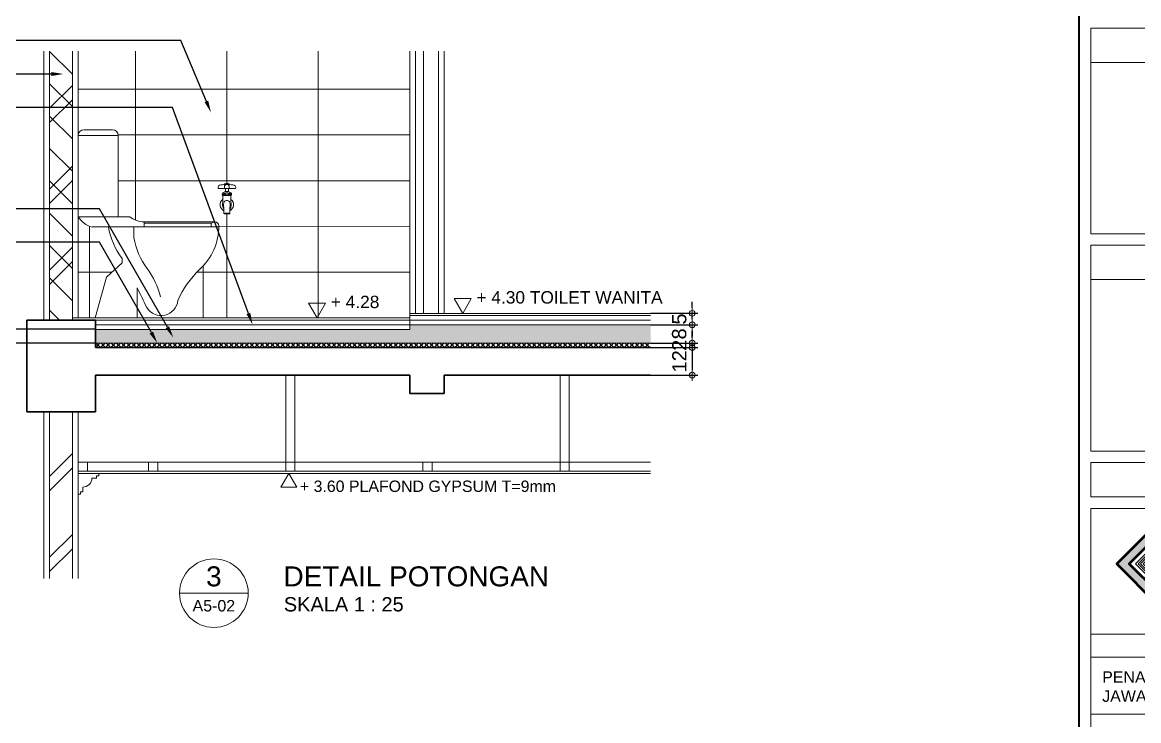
# Model space of a CAD drawing. Header units: millimetres. Extents: x -11 to 1625, y -267 to 180.
# Drawn here: x 1133.73 to 1153.25, y 74.29 to 86.5 of the extents above; entities that cross this region are included whole.
import ezdxf
from ezdxf import colors
from ezdxf.entities.mleader import LeaderData, LeaderLine
from ezdxf.enums import TextEntityAlignment as Align
from ezdxf.math import Vec2, Vec3

# ---------------------------------------------------------------- set-up
doc = ezdxf.new("R2010")
doc.units = ezdxf.units.MM
for name, color, linetype, lineweight in [('ars', 11, 'Continuous', 5), ('ARSIR BETON', 47, 'Continuous', 5), ('ARSIR WARNA', 43, 'Continuous', 0), ('blk', 1, 'Continuous', 30), ('GRS KOP', 1, 'Continuous', 35), ('kop', 7, 'Continuous', 20), ('kus', 63, 'Continuous', 15), ('lan', 7, 'Continuous', 15), ('logo', 7, 'Continuous', 50), ('not', 7, 'Continuous', 20), ('pla', 213, 'Continuous', 15), ('SANITAIR', 4, 'Continuous', 5), ('tem', 5, 'Continuous', 20), ('TEXT KETERANGAN', 7, 'Continuous', 9), ('u', 6, 'Continuous', 20)]:
    doc.layers.add(name, color=color, linetype=linetype, lineweight=lineweight)
doc.styles.add('ATTR', font='romans.shx', dxfattribs={"width": 0.8, "height": 1.735066})
doc.styles.add('BARU', font='complex.shx')
doc.styles.add('S', font='SIMPLEX', dxfattribs={"width": 1.1})
doc.styles.get("Standard").update_dxf_attribs({"font": 'ARIALUNI.TTF'})
doc.linetypes.add('BATTING', pattern='A,0.0001,-0.1,[134,ltypeshp.shx,S=0.1,R=0,X=-0.1,Y=0],-0.2,[134,ltypeshp.shx,S=0.1,R=180,X=0.1,Y=0],-0.1', length=0.4001)
doc.dimstyles.new('SK-25', dxfattribs={"dimtxt": 0.25, "dimasz": 0.1, "dimexe": 0.1, "dimexo": 0, "dimgap": 0.1, "dimtad": 1, "dimdec": 0, "dimlfac": 25, "dimzin": 12, "dimdsep": 46, "dimtxsty": 'Standard', "dimblk": 'BULAT', "dimcen": 0.1, "dimclrd": 256, "dimadec": 0, "dimazin": 3, "dimtfac": 1, "dimtdec": 0, "dimtofl": 0, "dimtmove": 0, "dimatfit": 3, "dimldrblk": 'BULAT', "dimfxl": 0, "dimtolj": 1, "dimtzin": 0, "dimarcsym": 0})

# ---------------------------------------------------------------- blocks, each defined once
blk = doc.blocks.new('logo granitindo baru')
at = {"layer": 'logo'}
for points in [[(1.03, 1.463), (0.916, 1.574), (0.366, 1.024), (1.1, 0.289), (1.652, 0.843), (1.392, 1.098), (1.281, 0.987), (1.423, 0.84), (1.102, 0.519), (0.594, 1.025)], [(1.721, 1.576), (1.381, 1.236), (1.771, 0.842), (1.341, 0.407), (1.454, 0.294), (2.001, 0.844), (1.609, 1.237), (1.835, 1.464)]]:
    blk.add_hatch(color=8, dxfattribs=at).paths.add_polyline_path(points)
blk.add_lwpolyline([(1.03, 1.463), (0.916, 1.574), (0.366, 1.024), (1.1, 0.289), (1.652, 0.843), (1.392, 1.098), (1.281, 0.987), (1.423, 0.84), (1.102, 0.519), (0.594, 1.025), (1.03, 1.463), (0.916, 1.574)], dxfattribs=at)
at = {"layer": 'logo', "lineweight": 0}
blk.add_lwpolyline([(1.721, 1.576), (1.381, 1.236), (1.771, 0.842), (1.341, 0.407), (1.454, 0.294), (2.001, 0.844), (1.609, 1.237), (1.835, 1.464), (1.721, 1.576)], dxfattribs=at)
at = {"layer": 'logo', "lineweight": 13}
for points in [[(1.089, 1.403), (0.713, 1.026), (1.101, 0.638), (1.258, 0.794)], [(1.112, 1.38), (0.759, 1.026), (1.101, 0.683), (1.235, 0.817)], [(1.134, 1.357), (0.803, 1.026), (1.101, 0.728), (1.213, 0.839)], [(1.157, 1.334), (0.85, 1.026), (1.101, 0.775), (1.189, 0.863)]]:
    blk.add_lwpolyline(points, dxfattribs=at)
at = {"layer": 'logo', "insert": (2.134, 1.589), "char_height": 0.4, "width": 7.66452, "attachment_point": 1}
blk.add_mtext('{\\fTimes New Roman|b0|i0|c0|p18;PT. \\fCityBlueprint|b0|i0|c2|p2;\\W1.5;GRANITINDO \\fTimes New Roman|b0|i0|c0|p18;\\W1;Cipta Sejati}', dxfattribs=at)
at = {"layer": 'logo', "insert": (2.134, 0.975), "char_height": 0.1, "attachment_point": 1}
blk.add_mtext_dynamic_manual_height_columns('{\\f@Arial Unicode MS|b0|i0|c0|p34;\\H1.4x;\\W1.2;KONSULTAN STUDI - PERENCANA - PENGAWAS - MANAJEMEN\\fTimes New Roman|b0|i0|c0|p18;\\P\\pt0.9;\\H0.71429x;\\W1;Domisili ^I: Gedung Graha Arsa Lt. 4 Jl.Siaga Raya No. 31, Pejaten Barat, Jakarta Selatan 12510\\PStudio I ^I: Jl. Batu I No. 36A, Pejaten Timur, Jakarta Selatan 12510 Tlp. 021 - 71082879 Fax. 021 - 7972072\\PStudio II          : Jl. Sawo Raya No. 4 Rawamangun, Jakarta Timur 13220 Telp / Fax. 021 - 4717152}', width=9.56937, gutter_width=0, heights=[1.67], dxfattribs=at)
blk = doc.blocks.new('kop')
at = {"layer": 'GRS KOP'}
blk.add_line((73, 1), (73, 54), dxfattribs=at)
at = {"layer": 'kop'}
for p, q in [((73.2, 19.8), (73.2, 23.4)), ((82.8, 23.4), (73.2, 23.4)), ((82.8, 22.8), (73.2, 22.8)), ((82.8, 19.8), (73.2, 19.8)), ((73.2, 16), (73.2, 19.6)), ((82.8, 19.6), (73.2, 19.6)), ((82.8, 19), (73.2, 19)), ((82.8, 16), (73.2, 16)), ((73.2, 9.4), (73.2, 15)), ((82.8, 15), (73.2, 15)), ((82.8, 12.8), (73.2, 12.8)), ((82.8, 12.4), (73.2, 12.4)), ((73.2, 12.4), (73.2, 11.4)), ((82.8, 11.4), (73.2, 11.4))]:
    blk.add_line(p, q, dxfattribs=at)
blk.add_lwpolyline([(73.2, 15.2), (82.8, 15.2), (82.8, 15.8), (73.2, 15.8)], close=True, dxfattribs=at)
at = {"xscale": 0.9500000000000455, "yscale": 0.9500000000000455, "zscale": 0.9500000000000455}
blk.add_blockref('logo granitindo baru', (73.307, 13.056), dxfattribs=at)
at = {"layer": 'kop', "insert": (73.4, 12.15), "char_height": 0.2, "width": 8.33062, "attachment_point": 1}
blk.add_mtext('PENANGGUNG\\PJAWAB PERENCANA', dxfattribs=at)
at = {"layer": 'kop', "style": 'BARU', "flags": 4}
for p, height in [((73.8, 5.4), 0.35), ((80.303, 5.382), 0.25), ((73.8, 4.9), 0.35), ((80.303, 4.882), 0.25), ((73.8, 4.4), 0.35), ((80.303, 4.382), 0.25)]:
    blk.add_attdef('-', p, '', height=height, dxfattribs=at)
at = {"layer": 'kop', "flags": 4}
for tag, p in [('AR-00', (78.057, 2.648)), ('00', (81.238, 2.647))]:
    blk.add_attdef(tag, text='', height=0.35, dxfattribs=at).set_placement(p, align=Align.MIDDLE)
blk = doc.blocks.new('Spwc1')
for p, q in [((-0.175, 0.798), (0, 0.798)), ((-0.175, 0.4425), (-0.175, 0.798)), ((-0.15, 0.823), (-0.025, 0.823)), ((0, 0.4425), (0, 0.798)), ((-0.2251, 0.4425), (0, 0.4425)), ((-0.615, 0.3975), (-0.0604, 0.3975)), ((-0.5975, 0.42), (-0.2886, 0.42)), ((-0.5816, 0.4148), (-0.5975, 0.42)), ((-0.5816, 0.4148), (-0.2886, 0.4148)), ((-0.5816, 0.4148), (-0.5816, 0.3975)), ((-0.2886, 0.42), (-0.2886, 0.3975)), ((-0.2435, 0.3975), (-0.2435, 0.3511)), ((-0.1918, 0.2402), (-0.1918, 0.2596)), ((-0.5465, 0), (-0.5465, 0.2275)), ((-0.124, 0.1786), (-0.1918, 0.2402)), ((-0.0741, 0), (-0.124, 0.1786)), ((-0.258, 0.1311), (-0.258, 0)), ((-0.5465, 0), (-0.0741, 0))]:
    blk.add_line(p, q)
for centre, radius, start, end in [((-0.15, 0.798), 0.025, 90, 180), ((-0.025, 0.798), 0.025, 0, 90), ((-0.29, 0.525), 0.105, 270.7547, 308.2227), ((-0.0839, 0.4921), 0.0975, 283.9337, 329.4077), ((-0.5975, 0.4025), 0.0175, 90, 179.6021), ((-0.3615, 0.4009), 0.2535, 179.6021, 228.1227), ((-0.4473, 0.4516), 0.3196, 323.0728, 350.3665), ((-0.5442, 0.3998), 0.3047, 322.7928, 350.8048), ((-0.8438, -0.1091), 0.4485, 24.4454, 45.7283), ((-0.0217, 0.0083), 0.3483, 143.4777, 166.0357), ((5.182, -2.5685), 6.073, 153.60665, 154.51163), ((-0.3624, 0.0836), 0.0735, 185.5491, 328.139)]:
    blk.add_arc(centre, radius, start, end)
blk = doc.blocks.new('KRAN DPN')
for p, q in [((-0.0255, 0.044), (0, 0.044)), ((-0.005, 0.0356), (-0.0116, 0.0311)), ((-0.0069, 0.0496), (-0.0069, 0.044)), ((-0.0068, 0.056), (-0.0068, 0.0577)), ((-0.005, 0.0356), (0, 0.0356)), ((-0.0044, 0.044), (-0.0044, 0.0357)), ((-0.0044, 0.0436), (-0.0044, 0.0357)), ((0, 0.0556), (-0.0009, 0.0556)), ((0, 0.0556), (0.0009, 0.0556)), ((0.0255, 0.044), (0, 0.044)), ((0.005, 0.0356), (0, 0.0356)), ((0.0044, 0.044), (0.0044, 0.0357)), ((0.005, 0.0356), (0.0116, 0.0311)), ((0.0068, 0.056), (0.0068, 0.0577)), ((0.0069, 0.0496), (0.0069, 0.044)), ((-0.012, 0.0236), (-0.012, 0.0058)), ((-0.012, 0.0236), (0, 0.0236)), ((0.012, 0.0236), (0, 0.0236)), ((0.012, 0.0236), (0.012, 0.0058)), ((-0.0084, -0.0295), (-0.0084, -0.0107)), ((0.0084, -0.0295), (0.0084, -0.0107))]:
    blk.add_line(p, q)
for points in [[(-0.0093, 0.0249, -0.135076), (-0.01, 0.0251, -0.106889), (-0.0107, 0.0258, -0.081996), (-0.0112, 0.0268, -0.070252), (-0.0114, 0.0281, -0.070252), (-0.0112, 0.0295, -0.081996), (-0.0107, 0.0305, -0.106889), (-0.01, 0.0312, -0.135076), (-0.0093, 0.0314, -0.135076), (-0.0086, 0.0312, -0.106889), (-0.0078, 0.0305, -0.081996), (-0.0073, 0.0295, -0.070252), (-0.0071, 0.0281, -0.070252), (-0.0073, 0.0268, -0.081996), (-0.0078, 0.0258, -0.106889), (-0.0086, 0.0251, -0.135076)], [(0.0093, 0.0249, 0.135076), (0.01, 0.0251, 0.106889), (0.0107, 0.0258, 0.081996), (0.0112, 0.0268, 0.070252), (0.0114, 0.0281, 0.070252), (0.0112, 0.0295, 0.081996), (0.0107, 0.0305, 0.106889), (0.01, 0.0312, 0.135076), (0.0093, 0.0314, 0.135076), (0.0086, 0.0312, 0.106889), (0.0078, 0.0305, 0.081996), (0.0073, 0.0295, 0.070252), (0.0071, 0.0281, 0.070252), (0.0073, 0.0268, 0.081996), (0.0078, 0.0258, 0.106889), (0.0086, 0.0251, 0.135076)], [(-0.0084, -0.0295, 0.335448), (-0.0082, -0.0298, 0.039851), (-0.0059, -0.0302, 0.01707), (-0.0035, -0.0304, 0.012148), (0, -0.0305, 0.012148), (0.0035, -0.0304, 0.01707), (0.0059, -0.0302, 0.039851), (0.0082, -0.0298, 0.335448), (0.0084, -0.0295, 0.335448), (0.0082, -0.0293, 0.039851), (0.0059, -0.0288, 0.01707), (0.0035, -0.0286, 0.012148), (0, -0.0285, 0.012148), (-0.0035, -0.0286, 0.01707), (-0.0059, -0.0288, 0.039851), (-0.0082, -0.0293, 0.335448)]]:
    blk.add_lwpolyline(points, format="xyb", close=True)
for points in [[(0, 0.0252, -0.069918), (-0.002, 0.0255, -0.08174), (-0.0035, 0.0262, -0.106925), (-0.0045, 0.0273, -0.135638), (-0.0048, 0.0284, -0.135638), (-0.0045, 0.0295, -0.106925), (-0.0035, 0.0306, -0.08174), (-0.002, 0.0313, -0.069918), (0, 0.0316, -0.069918)], [(0, 0.0252, 0.069918), (0.002, 0.0255, 0.08174), (0.0035, 0.0262, 0.106925), (0.0045, 0.0273, 0.135638), (0.0048, 0.0284, 0.135638), (0.0045, 0.0295, 0.106925), (0.0035, 0.0306, 0.08174), (0.002, 0.0313, 0.069918), (0, 0.0316, 0.069918)]]:
    blk.add_lwpolyline(points, format="xyb")
for centre, radius, start, end in [((-0.0178, 0.0468), 0.0082, 86.021, 200.2935), ((-0.0014, -0.0518), 0.1079, 89.2732, 98.4366), ((-0.0009, 0.0496), 0.006, 90, 180), ((0.0002, 0.0318), 0.0269, 90.4162, 105.0874), ((-0.0002, 0.0318), 0.0269, 74.9126, 89.5838), ((0.0014, -0.0518), 0.1079, 81.5634, 90.7268), ((0.0009, 0.0496), 0.006, 0, 90), ((0.0178, 0.0468), 0.0082, 339.7065, 93.979), ((-0.0006, -0.0034), 0.0192, 126.5275, 246.031), ((-0.0086, 0.0266), 0.0054, 124.3, 175.2185), ((-0.0086, 0.0278), 0.0054, 188.1598, 231.4655), ((0.0126, -0.002), 0.0258, 162.5463, 215.4552), ((0.0072, -0.0035), 0.0172, 149.7355, 204.8477), ((0, 0), 0.00923, 33.9868, 146.0132), ((-0.0072, -0.0035), 0.0172, 335.1523, 30.2645), ((0.0006, -0.0034), 0.0192, 293.969, 53.4725), ((-0.0126, -0.002), 0.0258, 324.5448, 17.4537), ((0.0086, 0.0266), 0.0054, 4.7815, 55.7), ((0.0086, 0.0278), 0.0054, 308.5345, 351.8402)]:
    blk.add_arc(centre, radius, start, end)
blk = doc.blocks.new('PEILA')
blk.add_lwpolyline([(-0.188, -0.325), (0.188, -0.325), (0, 0)], close=True)
at = {"style": 'S', "width": 1.1, "flags": 4}
blk.add_attdef('CAT', (0.265, -0.289), '', height=0.2, dxfattribs=at)
blk = doc.blocks.new('PEIL')
blk.add_lwpolyline([(-0.188, 0.325), (0.188, 0.325), (0, 0)], close=True)
at = {"style": 'S', "width": 1.1, "flags": 4}
blk.add_attdef('CAT', (0.265, 0.036), '', height=0.2, dxfattribs=at)
blk = doc.blocks.new('BULAT')
for p, q in [((-1, 0), (1, 0)), ((0, -1), (0, 1))]:
    blk.add_line(p, q)
blk.add_circle((0, 0), 0.5)
blk = doc.blocks.new('*D1662')
at = {"layer": 'Defpoints', "color": 0}
for p in [(1144.715, 81.411), (1144.715, 81.211), (1145.444, 81.211)]:
    blk.add_point(p, dxfattribs=at)
at = {"layer": 'u', "lineweight": -2}
for p, q in [((1145.444, 81.511), (1145.444, 81.611)), ((1145.444, 81.111), (1145.444, 81.011))]:
    blk.add_line(p, q, dxfattribs=at)
at = {"layer": 'u', "color": 0, "lineweight": -2}
for p, q in [((1144.715, 81.411), (1145.544, 81.411)), ((1144.715, 81.211), (1145.544, 81.211))]:
    blk.add_line(p, q, dxfattribs=at)
at = {"layer": 'u', "lineweight": -2, "xscale": 0.1, "yscale": 0.1, "zscale": 0.1}
for p, rotation in [((1145.444, 81.411), 270), ((1145.444, 81.211), 90)]:
    blk.add_blockref('BULAT', p, dxfattribs=dict(at, rotation=rotation))
at = {"layer": 'u', "color": 0, "insert": (1145.217, 81.311), "char_height": 0.25, "attachment_point": 5, "rotation": 90}
blk.add_mtext('\\A1;5', dxfattribs=at)
blk = doc.blocks.new('*D1663')
at = {"layer": 'Defpoints', "color": 0}
for p in [(1144.715, 81.211), (1144.715, 80.891), (1145.444, 80.891)]:
    blk.add_point(p, dxfattribs=at)
at = {"layer": 'u', "lineweight": -2}
for p, q in [((1145.444, 81.311), (1145.444, 81.411)), ((1145.444, 80.791), (1145.444, 80.691))]:
    blk.add_line(p, q, dxfattribs=at)
at = {"layer": 'u', "color": 0, "lineweight": -2}
for p, q in [((1144.715, 81.211), (1145.544, 81.211)), ((1144.715, 80.891), (1145.544, 80.891))]:
    blk.add_line(p, q, dxfattribs=at)
at = {"layer": 'u', "lineweight": -2, "xscale": 0.1, "yscale": 0.1, "zscale": 0.1}
for p, rotation in [((1145.444, 81.211), 270), ((1145.444, 80.891), 90)]:
    blk.add_blockref('BULAT', p, dxfattribs=dict(at, rotation=rotation))
at = {"layer": 'u', "color": 0, "insert": (1145.216, 81.051), "char_height": 0.25, "attachment_point": 5, "rotation": 90}
blk.add_mtext('\\A1;8', dxfattribs=at)
blk = doc.blocks.new('*D1664')
at = {"layer": 'Defpoints', "color": 0}
for p in [(1144.715, 80.891), (1144.715, 80.811), (1145.444, 80.811)]:
    blk.add_point(p, dxfattribs=at)
at = {"layer": 'u', "lineweight": -2}
for p, q in [((1145.444, 80.991), (1145.444, 81.091)), ((1145.444, 80.711), (1145.444, 80.611))]:
    blk.add_line(p, q, dxfattribs=at)
at = {"layer": 'u', "color": 0, "lineweight": -2}
for p, q in [((1144.715, 80.891), (1145.544, 80.891)), ((1144.715, 80.811), (1145.544, 80.811))]:
    blk.add_line(p, q, dxfattribs=at)
at = {"layer": 'u', "lineweight": -2, "xscale": 0.1, "yscale": 0.1, "zscale": 0.1}
for p, rotation in [((1145.444, 80.891), 270), ((1145.444, 80.811), 90)]:
    blk.add_blockref('BULAT', p, dxfattribs=dict(at, rotation=rotation))
at = {"layer": 'u', "color": 0, "insert": (1145.218, 80.851), "char_height": 0.25, "attachment_point": 5, "rotation": 90}
blk.add_mtext('\\A1;2', dxfattribs=at)
blk = doc.blocks.new('*D1665')
at = {"layer": 'Defpoints', "color": 0}
for p in [(1144.715, 80.811), (1144.715, 80.331), (1145.444, 80.331)]:
    blk.add_point(p, dxfattribs=at)
at = {"layer": 'u', "color": 0, "lineweight": -2}
for p, q in [((1144.715, 80.811), (1145.544, 80.811)), ((1144.715, 80.331), (1145.544, 80.331))]:
    blk.add_line(p, q, dxfattribs=at)
at = {"layer": 'u', "lineweight": -2}
blk.add_line((1145.444, 80.711), (1145.444, 80.431), dxfattribs=at)
at = {"layer": 'u', "lineweight": -2, "xscale": 0.1, "yscale": 0.1, "zscale": 0.1}
for p, rotation in [((1145.444, 80.811), 90), ((1145.444, 80.331), 270)]:
    blk.add_blockref('BULAT', p, dxfattribs=dict(at, rotation=rotation))
at = {"layer": 'u', "color": 0, "insert": (1145.218, 80.571), "char_height": 0.25, "attachment_point": 5, "rotation": 90}
blk.add_mtext('\\A1;12', dxfattribs=at)
blk = doc.blocks.new('*D1666')
at = {"layer": 'Defpoints', "color": 0}
for p in [(1135.003, 81.131), (1133.319, 80.891), (1135.003, 80.891)]:
    blk.add_point(p, dxfattribs=at)
at = {"layer": 'u', "lineweight": -2}
for p, q in [((1133.319, 81.231), (1133.319, 81.331)), ((1133.319, 80.791), (1133.319, 80.691))]:
    blk.add_line(p, q, dxfattribs=at)
at = {"layer": 'u', "color": 0, "lineweight": -2}
for p, q in [((1135.003, 81.131), (1133.219, 81.131)), ((1135.003, 80.891), (1133.219, 80.891))]:
    blk.add_line(p, q, dxfattribs=at)
at = {"layer": 'u', "lineweight": -2, "xscale": 0.1, "yscale": 0.1, "zscale": 0.1}
for p, rotation in [((1133.319, 81.131), 270), ((1133.319, 80.891), 90)]:
    blk.add_blockref('BULAT', p, dxfattribs=dict(at, rotation=rotation))
at = {"layer": 'u', "color": 0, "insert": (1133.091, 81.011), "char_height": 0.25, "attachment_point": 5, "rotation": 90}
blk.add_mtext('\\A1;6', dxfattribs=at)
blk = doc.blocks.new('Ndtpd')
blk.add_line((0.747, 0), (-0.747, 0))
blk.add_circle((0, 0), 0.747)
at = {"flags": 4}
for tag, height, p in [('NO', 0.5, (0, 0.148)), ('NOLBR', 0.3, (0, -0.398))]:
    blk.add_attdef(tag, text='', height=height, dxfattribs=at).set_placement(p, align=Align.CENTER)
for tag, p, height in [('NDTPD', (1.516, 0.148), 0.5), ('SKALA', (1.523, -0.398), 0.3)]:
    blk.add_attdef(tag, p, '', height=height, dxfattribs=at)

msp = doc.modelspace()

# ---------------------------------------------------------------- hatches: boundary and pattern name
at = {"layer": 'ars'}
h = msp.add_hatch(dxfattribs=at)
h.set_pattern_fill('TEMBOK', color=256)
h.set_pattern_definition([(45, (1078.4201, -117.8654), (-0.707107, 0.707107), []), (45, (1078.6701, -117.8654), (-0.707107, 0.707107), [])])
h.paths.add_polyline_path([(1134.6032329, 85.9954278), (1134.2032329, 85.9954278), (1134.2032329, 81.2906623), (1134.6032329, 81.2906623)])
h = msp.add_hatch(dxfattribs=at)
h.set_pattern_fill('_USER', color=256, scale=0.4, angle=135, pattern_type=0)
h.set_pattern_definition([(135, (744.85353, 60.12734), (-0.2828427, -0.2828427), [])])
h.paths.add_polyline_path([(1134.6032329, 85.9954278), (1134.2032329, 85.9954278), (1134.2032329, 81.2906623), (1134.6032329, 81.2906623)])
h = msp.add_hatch(dxfattribs=at)
h.set_pattern_fill('TEMBOK', color=256)
h.set_pattern_definition([(45, (1078.4201, -128.5454), (-0.707107, 0.707107), []), (45, (1078.6701, -128.5454), (-0.707107, 0.707107), [])])
h.paths.add_polyline_path([(1134.2032329, 76.7750101), (1134.6032329, 76.7750101), (1134.6032329, 79.6906623), (1134.2032329, 79.6906623)])
at = {"layer": 'ARSIR BETON'}
h = msp.add_hatch(dxfattribs=at)
h.set_pattern_fill('AR-SAND', color=256, scale=0.004, style=0)
h.set_pattern_definition([(37.5, (1135.00323, 80.89066), (-0.0064, 0.1957653), [0, -0.154432, 0, -0.17272, 0, -0.1651]), (7.5, (1135.00323, 80.89066), (0.179809, 0.28673), [0, -0.083312, 0, -0.139192, 0, -0.05334]), (327.5, (1134.87826, 80.89066), (0.316397, 0.000575), [0, -0.0508, 0, -0.18288, 0, -0.23876]), (317.5, (1134.87826, 80.89066), (0.3054226, 0.089172), [0, -0.0254, 0, -0.119888, 0, -0.13716])])
h.paths.add_polyline_path([(1144.7154543, 81.2106623), (1141.1032329, 81.2106623), (1140.5032329, 81.2106623), (1140.5032329, 81.1306623), (1135.0032329, 81.1306623), (1135.0032329, 80.8906623), (1144.7154543, 80.8906623)])
h = msp.add_hatch(dxfattribs=at)
h.set_pattern_fill('ANSI37', color=256, scale=0.02, style=0)
h.set_pattern_definition([(45, (1135.00323, 80.81066), (-0.0449013, 0.0449013), []), (135, (1135.00323, 80.81066), (-0.0449013, -0.0449013), [])])
h.paths.add_polyline_path([(1144.7154543, 80.8906623), (1135.0032329, 80.8906623), (1135.0032329, 80.8106623), (1144.7154543, 80.8106623)])

# ---------------------------------------------------------------- linework, layer by layer
at = {"layer": 'ars'}
for p, q in [((1135.7032329, 85.9954278), (1135.7032329, 83.0423241)), ((1137.3032329, 85.9954278), (1137.3032329, 83.6797027)), ((1138.9032329, 85.9954278), (1138.9032329, 81.3306623)), ((1137.3032329, 83.1491297), (1137.3032329, 81.3306623)), ((1134.9032329, 82.9335414), (1134.9032329, 81.3306623)), ((1135.0032329, 80.8906623), (1144.7154543, 80.8906623)), ((1144.7154543, 78.6106623), (1134.7032329, 78.6106623))]:
    msp.add_line(p, q, dxfattribs=at)
for points in [[(1134.6032329, 85.9954278), (1134.6032329, 81.2906623), (1134.2032329, 81.2906623), (1134.2032329, 85.9954278)], [(1134.7032329, 85.3306623), (1140.5032329, 85.3306623)], [(1135.4029124, 84.5306623), (1140.5032329, 84.5306623)], [(1135.4032329, 83.7306623), (1140.5032329, 83.7306623)], [(1137.163322, 82.9341055), (1140.5032329, 82.9306623)], [(1135.2934135, 82.1306623), (1134.7032329, 82.1306623)], [(1136.7784284, 82.1306623), (1140.5032329, 82.1306623)], [(1134.2032329, 76.7750101), (1134.2032329, 79.6906623), (1134.6032329, 79.6906623), (1134.6032329, 76.7750101)]]:
    msp.add_lwpolyline(points, dxfattribs=at)
at = {"layer": 'ARSIR WARNA', "linetype": 'BATTING', "ltscale": 0.2}
for points in [[(1140.5032329, 81.2906623), (1144.7154543, 81.2906623)], [(1135.0032329, 81.2106623), (1140.5032329, 81.2106623)]]:
    msp.add_lwpolyline(points, dxfattribs=at)
at = {"layer": 'blk'}
for p, q in [((1133.8032329, 81.2906623), (1135.0032329, 81.2906623)), ((1133.8032329, 81.2906623), (1133.8032329, 79.6906623)), ((1135.0032329, 81.2906623), (1135.0032329, 80.8106623)), ((1135.0032329, 80.8106623), (1144.7154543, 80.8106623)), ((1135.0032329, 80.3306623), (1140.5032329, 80.3306623)), ((1135.0032329, 80.3306623), (1135.0032329, 79.6906623)), ((1140.5032329, 80.3306623), (1140.5032329, 80.0106623)), ((1141.1032329, 80.3306623), (1144.7154543, 80.3306623)), ((1141.1032329, 80.0106623), (1141.1032329, 80.3306623)), ((1140.5032329, 80.0106623), (1141.1032329, 80.0106623)), ((1133.8032329, 79.6906623), (1135.0032329, 79.6906623))]:
    msp.add_line(p, q, dxfattribs=at)
at = {"layer": 'kus'}
for p, q in [((1140.6032329, 85.9954278), (1140.6032329, 81.4106623)), ((1140.7432329, 85.9954278), (1140.7432329, 81.4106623)), ((1141.0032329, 85.9954278), (1141.0032329, 81.4106623))]:
    msp.add_line(p, q, dxfattribs=at)
at = {"layer": 'lan'}
for p, q in [((1140.5032329, 85.9954278), (1140.5032329, 81.4106623)), ((1141.1032329, 81.4106623), (1141.1032329, 85.9954278)), ((1134.6032329, 81.3306623), (1140.5032329, 81.3306623)), ((1134.6032329, 81.2906623), (1140.5032329, 81.2906623)), ((1140.5032329, 81.4106623), (1144.7154543, 81.4106623)), ((1140.5032329, 81.4106623), (1140.5032329, 81.3306623)), ((1140.5032329, 81.3706623), (1144.7154543, 81.3706623)), ((1135.0032329, 81.1306623), (1140.5032329, 81.1306623)), ((1140.5032329, 81.2106623), (1144.7154543, 81.2106623)), ((1141.1032329, 81.2106623), (1144.7154543, 81.2106623)), ((1134.1032329, 79.6906623), (1134.1032329, 76.7750101)), ((1134.7032329, 76.7750101), (1134.7032329, 79.6906623))]:
    msp.add_line(p, q, dxfattribs=at)
msp.add_lwpolyline([(1140.5032329, 81.1306623), (1140.5032329, 81.4106623)], dxfattribs=at)
msp.add_lwpolyline([(1135.0232329, 78.5306623), (1135.0232329, 78.5706623), (1135.0632329, 78.5706623), (1135.0632329, 78.6106623), (1134.7032329, 78.6106623), (1134.7032329, 78.2506623), (1134.7432329, 78.2506623), (1134.7432329, 78.2906623), (1134.7832329, 78.2906623), (1134.7832329, 78.3706623, 0.4142135624), (1134.9432329, 78.5306623)], format="xyb", close=True, dxfattribs=at)
at = {"layer": 'pla'}
for p, q in [((1138.3332329, 80.3306623), (1138.3332329, 78.6506623)), ((1138.4932329, 80.3306623), (1138.4932329, 78.6506623)), ((1143.1332329, 80.3306623), (1143.1332329, 78.6506623)), ((1143.2932329, 80.3306623), (1143.2932329, 78.6506623)), ((1144.7154543, 78.8106623), (1134.7032329, 78.8106623)), ((1134.8632329, 78.6506623), (1134.8632329, 78.8106623)), ((1135.9332329, 78.8106623), (1135.9332329, 78.6506623)), ((1136.0932329, 78.8106623), (1136.0932329, 78.6506623)), ((1140.7332329, 78.8106623), (1140.7332329, 78.6506623)), ((1140.8932329, 78.8106623), (1140.8932329, 78.6506623)), ((1144.7154543, 78.6506623), (1134.7032329, 78.6506623))]:
    msp.add_line(p, q, dxfattribs=at)
at = {"layer": 'tem'}
for p, q in [((1134.1032329, 85.9954278), (1134.1032329, 81.2906623)), ((1134.7032329, 81.3306623), (1134.7032329, 85.9954278))]:
    msp.add_line(p, q, dxfattribs=at)

# ---------------------------------------------------------------- block references
at = {"layer": 'kop'}
msp.add_blockref('kop', (1079.214162, 62.9999999), dxfattribs=at)
at = {"layer": 'not'}
ref = msp.add_blockref('PEIL', (1138.8804657, 81.3306623), dxfattribs=dict(at, xscale=0.8012560016426756, yscale=0.8012560016426756, zscale=0.8012560016426756))
ref.add_attrib('CAT', '+ 4.28', (1139.1204482, 81.5018025), dxfattribs={"layer": '0', "height": 0.21684627, "flags": 4})
ref = msp.add_blockref('PEIL', (1141.428285, 81.4106623), dxfattribs=dict(at, xscale=0.8012560016426756, yscale=0.8012560016426756, zscale=0.8012560016426756))
ref.add_attrib('CAT', '+ 4.30 TOILET WANITA', (1141.6682675, 81.5818025), dxfattribs={"layer": '0', "height": 0.216846266, "flags": 4})
ref = msp.add_blockref('PEILA', (1138.387314, 78.6106623), dxfattribs=dict(at, xscale=0.7351337043107115, yscale=0.7351337043107115, zscale=0.7351337043107115))
ref.add_attrib('CAT', '+ 3.60 PLAFOND GYPSUM T=9mm', (1138.5809696, 78.2871261), dxfattribs={"layer": '0', "height": 0.198951395, "flags": 4})
ref = msp.add_blockref('Ndtpd', (1137.0763182, 76.5171383), dxfattribs=dict(at, xscale=0.803212851405533, yscale=0.803212851405533, zscale=0.803212851405533))
ref.add_attrib('NO', '3', dxfattribs={"layer": '0', "height": 0.35, "flags": 4}).set_placement((1137.075991, 76.6356641), align=Align.CENTER)
ref.add_attrib('NDTPD', 'DETAIL POTONGAN', (1138.2940028, 76.6356641), dxfattribs={"layer": '0', "height": 0.35, "flags": 4})
ref.add_attrib('NOLBR', 'A5-02', dxfattribs={"layer": '0', "height": 0.2, "flags": 4}).set_placement((1137.075991, 76.1971684), align=Align.CENTER)
ref.add_attrib('SKALA', 'SKALA 1 : 25', (1138.2998029, 76.1971684), dxfattribs={"layer": '0', "height": 0.25, "flags": 4})
at = {"layer": 'SANITAIR'}
for name, p, xscale, yscale, zscale in [('Spwc1', (1134.7032329, 81.3306623), -4, 4, 4), ('KRAN DPN', (1137.3032329, 83.3306623), 5.950964056184465, 5.950964056184465, 5.950964056184465)]:
    msp.add_blockref(name, p, dxfattribs=dict(at, xscale=xscale, yscale=yscale, zscale=zscale))

# ---------------------------------------------------------------- dimensions: what is measured, and where the dimension line sits
at = {"layer": 'u'}
for base, p1, p2, picture, middle in [((1145.4440308, 81.2106623), (1144.7154543, 81.4106623), (1144.7154543, 81.2106623), '*D1662', (1145.4440308, 81.3106623)), ((1133.3191127, 80.8906623), (1135.0032329, 81.1306623), (1135.0032329, 80.8906623), '*D1666', (1133.3191127, 81.0106623)), ((1145.4440308, 80.8906623), (1144.7154543, 81.2106623), (1144.7154543, 80.8906623), '*D1663', (1145.4440308, 81.0506623)), ((1145.4440308, 80.8106623), (1144.7154543, 80.8906623), (1144.7154543, 80.8106623), '*D1664', (1145.4440308, 80.8506623)), ((1145.4440308, 80.3306623), (1144.7154543, 80.8106623), (1144.7154543, 80.3306623), '*D1665', (1145.4440308, 80.5706623))]:
    dim = msp.add_linear_dim(base=base, p1=p1, p2=p2, angle=90, dimstyle='SK-25', dxfattribs=at)
    dim.commit()
    dim.dimension.update_dxf_attribs({"geometry": picture, "text_midpoint": middle, "dimtype": 160})

# ---------------------------------------------------------------- leaders
at = {"layer": 'TEXT KETERANGAN'}
ml = msp.add_multileader_mtext('Standard', dxfattribs=at)
ml.set_content('{\\C90;KERAMIK DINDING POLISHED 20x40cm}', color=256, style='ATTR')
ml.set_leader_properties()
ml.build(insert=Vec2(0, 0))
ml.multileader.update_dxf_attribs({"text_left_attachment_type": 2, "text_right_attachment_type": 2, "dogleg_length": 2.367, "arrow_head_size": 0.2110034})
ctx = ml.context
ctx.base_point, ctx.char_height, ctx.arrow_head_size, ctx.landing_gap_size, ctx.plane_origin = Vec3(1126.6619694, 86.1808005), 0.24, 0.2110034, 0.1055017, Vec3(1129.676435, 85.457493)
ctx.left_attachment, ctx.right_attachment, ctx.text_align_type = 2, 2, 2
notes = []
notes.append((ctx, [(0, (1, 1, 0), (1136.4978749, 86.1808005), (-1, 0), 4.0934736, [(0, [(1137.0262976, 84.9233992)], 0, [])])]))
ctx.mtext.insert, ctx.mtext.alignment, ctx.mtext.flow_direction = Vec3(1132.2988996, 86.3008005), 3, 5
ml = msp.add_multileader_mtext('Standard', dxfattribs=at)
ml.set_content('{\\C90;DINDING TRASRAAM + KERAMIK DINDING}', color=256, style='ATTR')
ml.set_leader_properties()
ml.build(insert=Vec2(0, 0))
ml.multileader.update_dxf_attribs({"text_left_attachment_type": 2, "text_right_attachment_type": 2, "dogleg_length": 2.367, "arrow_head_size": 0.2110034})
ctx = ml.context
ctx.base_point, ctx.char_height, ctx.arrow_head_size, ctx.landing_gap_size, ctx.plane_origin = Vec3(1126.3693979, 85.5962966), 0.24, 0.2110034, 0.1055017, Vec3(1129.676435, 84.8729891)
ctx.left_attachment, ctx.right_attachment, ctx.text_align_type = 2, 2, 2
notes.append((ctx, [(0, (1, 1, 0), (1132.9803202, 85.5962966), (-1, 0), 0.5759189, [(0, [(1134.4425539, 85.5962966)], 0, [])])]))
ctx.mtext.insert, ctx.mtext.alignment, ctx.mtext.flow_direction = Vec3(1132.2988996, 85.7162966), 3, 5
ml = msp.add_multileader_mtext('Standard', dxfattribs=at)
ml.set_content('{\\C90;KERAMIK NON-POLISHED 20x20cm}', color=256, style='ATTR')
ml.set_leader_properties()
ml.build(insert=Vec2(0, 0))
ml.multileader.update_dxf_attribs({"text_left_attachment_type": 2, "text_right_attachment_type": 2, "dogleg_length": 2.367, "arrow_head_size": 0.2110034})
ctx = ml.context
ctx.base_point, ctx.char_height, ctx.arrow_head_size, ctx.landing_gap_size, ctx.plane_origin = Vec3(1127.1373979, 85.0117926), 0.24, 0.2110034, 0.1055017, Vec3(1129.676435, 84.2884851)
ctx.left_attachment, ctx.right_attachment, ctx.text_align_type = 2, 2, 2
notes.append((ctx, [(0, (1, 1, 0), (1136.3506208, 85.0117926), (-1, 0), 3.9462194, [(0, [(1137.7532329, 81.2106623)], 0, [])])]))
ctx.mtext.insert, ctx.mtext.alignment, ctx.mtext.flow_direction = Vec3(1132.2988996, 85.1317926), 3, 5
ml = msp.add_multileader_mtext('Standard', dxfattribs=at)
ml.set_content('{\\C90;PASIR PASANG 6-8cm}', color=256, style='ATTR')
ml.set_leader_properties()
ml.build(insert=Vec2(0, 0))
ml.multileader.update_dxf_attribs({"text_left_attachment_type": 2, "text_right_attachment_type": 2, "dogleg_length": 2.367, "arrow_head_size": 0.2110034})
ctx = ml.context
ctx.base_point, ctx.char_height, ctx.arrow_head_size, ctx.landing_gap_size, ctx.plane_origin = Vec3(1128.9385408, 83.2412071), 0.24, 0.2110034, 0.1055017, Vec3(1129.676435, 82.5178996)
ctx.left_attachment, ctx.right_attachment, ctx.text_align_type = 2, 2, 2
notes.append((ctx, [(0, (1, 1, 0), (1135.0780982, 83.2412071), (-1, 0), 2.6736969, [(0, [(1136.3672543, 80.9847719)], 0, [])])]))
ctx.mtext.insert, ctx.mtext.alignment, ctx.mtext.flow_direction = Vec3(1132.2988996, 83.3612071), 3, 5
ml = msp.add_multileader_mtext('Standard', dxfattribs=at)
ml.set_content('{\\C90;LAP. WATERPROOFING T=2 cm}', color=256, style='ATTR')
ml.set_leader_properties()
ml.build(insert=Vec2(0, 0))
ml.multileader.update_dxf_attribs({"text_left_attachment_type": 2, "text_right_attachment_type": 2, "dogleg_length": 2.367, "arrow_head_size": 0.2110034})
ctx = ml.context
ctx.base_point, ctx.char_height, ctx.arrow_head_size, ctx.landing_gap_size, ctx.plane_origin = Vec3(1127.7682551, 82.6567031), 0.24, 0.2110034, 0.1055017, Vec3(1129.676435, 81.9333956)
ctx.left_attachment, ctx.right_attachment, ctx.text_align_type = 2, 2, 2
notes.append((ctx, [(0, (1, 1, 0), (1135.0780982, 82.6567031), (-1, 0), 2.6736969, [(0, [(1136.0870801, 80.8906623)], 0, [])])]))
ctx.mtext.insert, ctx.mtext.alignment, ctx.mtext.flow_direction = Vec3(1132.2988996, 82.7767031), 3, 5
for ctx, leaders in notes:
    for number, flags, end, landing, length, lines in leaders:
        leader = LeaderData()
        leader.index, (leader.has_last_leader_line, leader.has_dogleg_vector, leader.attachment_direction) = number, flags
        leader.last_leader_point, leader.dogleg_vector, leader.dogleg_length = Vec3(end), Vec3(landing), length
        for number, points, colour, breaks in lines:
            line = LeaderLine()
            line.index, line.vertices, line.color, line.breaks = number, Vec3.list(points), colors.encode_raw_color(colour), breaks
            leader.lines.append(line)
        ctx.leaders.append(leader)

doc.saveas('drawing.dxf')
